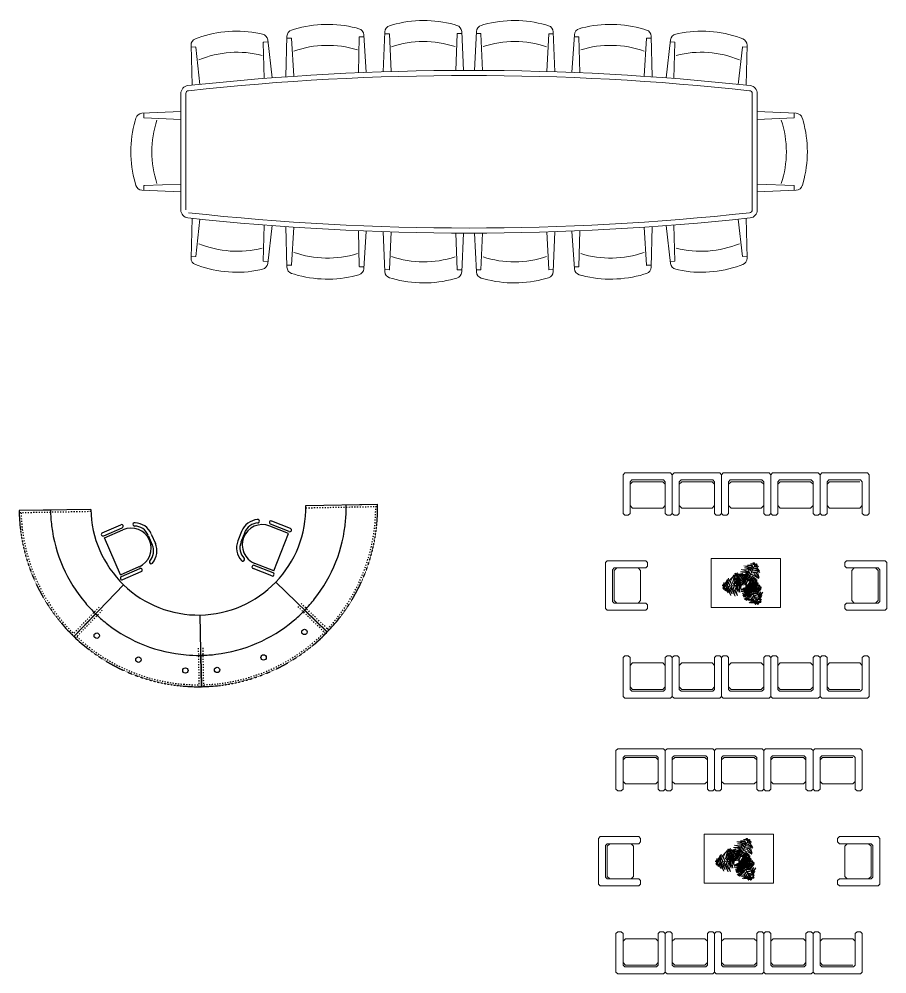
# Model space of a CAD drawing. Header units: millimetres. Extents: x 6919 to 14039, y 2520 to 4279.
# Drawn here: x 7807 to 8267, y 3690 to 4197 of the extents above; entities that cross this region are included whole.
import ezdxf

# ---------------------------------------------------------------- set-up
doc = ezdxf.new("R2010")
doc.units = ezdxf.units.MM
doc.linetypes.add('ACAD_ISO03W100', pattern=[30, 12, -18])
doc.linetypes.add('DASHED2', pattern=[0.375, 0.25, -0.125])
doc.layers.get('Defpoints').update_dxf_attribs({"color": 250})
doc.layers.add('Furniture', color=252, linetype='Continuous', lineweight=0)

# ---------------------------------------------------------------- blocks, each defined once
blk = doc.blocks.new('Reception table')
at = {"color": 0, "linetype": 'ACAD_ISO03W100'}
for p, q in [((-25, 2000), (-25, 1565)), ((25, 2000), (25, 1565)), ((-1432, 1397), (-1124, 1089)), ((-1397, 1432), (-1089, 1124)), ((1397, 1432), (1089, 1124)), ((1432, 1397), (1124, 1089)), ((-1200, 25), (-2000, 25)), ((1200, 25), (2000, 25))]:
    blk.add_line(p, q, dxfattribs=at)
at = {"color": 0, "linetype": 'Continuous'}
for p, q in [((-2, 1990), (-2, 1660)), ((0, 2000), (0, 1200)), ((0, 2000), (0, 1200)), ((2, 1990), (2, 1660)), ((-1167, 1167), (-1414, 1414)), ((-1414, 1414), (-849, 849)), ((-849, 849), (-1414, 1414)), ((-1172, 1175), (-1406, 1409)), ((1414, 1414), (849, 849)), ((849, 849), (1414, 1414)), ((1167, 1167), (1414, 1414)), ((1172, 1175), (1406, 1409)), ((-805, 779), (-598, 693)), ((858, 790), (650, 704)), ((872, 755), (664, 669)), ((-828, 723), (-1001, 308)), ((-828, 723), (-620, 637)), ((-820, 744), (-612, 658)), ((881, 735), (673, 648)), ((881, 735), (1053, 319)), ((-512, 290), (-469, 395)), ((-477, 276), (-434, 381)), ((530, 287), (486, 392)), ((564, 301), (521, 406)), ((-1024, 252), (-816, 166)), ((-1009, 287), (-801, 201)), ((-1001, 308), (-793, 222)), ((1053, 319), (845, 233)), ((1061, 298), (854, 212)), ((1076, 263), (868, 177)), ((-1650, 0), (-2000, 0)), ((-1200, 0), (-2000, 0)), ((1200, 0), (2000, 0)), ((1650, 0), (2000, 0))]:
    blk.add_line(p, q, dxfattribs=at)
for centre in [(-177, 1816), (177, 1816), (-698, 1686), (698, 1686), (-1159, 1410), (1159, 1410)]:
    blk.add_circle(centre, 30, dxfattribs=at)
at = {"color": 0, "linetype": 'DASHED2'}
for start, end in [(95.7868, 128.8921), (95.7868, 128.8921), (51.1079, 84.2132), (51.1079, 84.2132), (140.7868, 173.8921), (140.7868, 173.8921), (6.1079, 39.2132), (6.1079, 39.2132)]:
    blk.add_arc((0, 0), 2000, start, end, dxfattribs=at)
at = {"color": 0, "linetype": 'ACAD_ISO03W100'}
for start, end in [(95.7868, 128.8921), (90.7238, 95.7868), (84.2132, 89.2762), (51.1079, 84.2132), (128.8921, 134.2762), (45.7238, 51.1079), (135.7238, 140.7868), (39.2132, 44.2762), (140.7868, 173.8921), (6.1079, 39.2132), (173.8921, 179.2762), (0.7238, 6.1079)]:
    blk.add_arc((0, 0), 1979, start, end, dxfattribs=at)
at = {"color": 0, "linetype": 'Continuous'}
for centre, radius, start, end in [((0, 0), 2000, 90.3455, 95.7868), ((0, 0), 2000, 90, 95.7868), ((-12, 1990), 10, 360, 90.3453), ((0, 0), 2000, 84.2132, 90), ((12, 1990), 10, 89.6547, 180), ((0, 0), 2000, 84.2132, 89.6545), ((0, 0), 1650, 95.7868, 128.8921), ((0, 0), 1650, 90.4142, 95.7868), ((-12, 1660), 10, 270.4143, 0), ((12, 1660), 10, 180, 269.5857), ((0, 0), 1650, 84.2132, 89.5858), ((0, 0), 1650, 51.1079, 84.2132), ((0, 0), 2000, 128.8921, 135), ((0, 0), 2000, 128.8921, 134.6545), ((0, 0), 2000, 45.3455, 51.1079), ((0, 0), 2000, 45, 51.1079), ((0, 0), 2000, 135, 140.7868), ((0, 0), 2000, 135, 140.7868), ((-1399, 1416), 10, 134.6543, 225), ((1399, 1416), 10, 315, 45.3457), ((0, 0), 2000, 39.2132, 45), ((0, 0), 2000, 39.2132, 45), ((0, 0), 1650, 128.8921, 134.5858), ((0, 0), 1650, 45.4142, 51.1079), ((-1165, 1182), 10, 225, 314.586), ((0, 0), 1200, 90, 135), ((0, 0), 1200, 45, 90), ((1165, 1182), 10, 225.414, 315), ((0, 0), 1650, 135, 140.7868), ((0, 0), 1650, 39.2132, 45), ((0, 0), 1650, 140.7868, 173.8921), ((0, 0), 1650, 6.1079, 39.2132), ((0, 0), 1200, 135, 180), ((-813, 761), 18.7, 67.5, 247.5), ((0, 0), 1200, 0, 45), ((865, 773), 18.7, 292.5, 112.5), ((-605, 675), 18.7, 247.5, 67.5), ((759, 441), 225, 112.5, 292.5), ((657, 687), 18.7, 112.5, 292.5), ((-707, 429), 225, 247.5, 67.5), ((-486, 589), 18.7, 37.8365, 223.1449), ((-628, 461), 172, 337.4961, 42.3734), ((-628, 461), 210, 337.5, 41.5596), ((680, 472), 210, 138.4404, 202.5), ((680, 472), 172, 137.6266, 202.5039), ((538, 600), 18.7, 316.8551, 142.1635), ((-1016, 270), 18.8, 67.5037, 247.4963), ((-671, 356), 173, 272.6301, 337.4997), ((-671, 356), 210, 273.4734, 337.5), ((724, 367), 210, 202.5, 266.5266), ((724, 367), 173, 202.5003, 267.3699), ((1069, 281), 18.8, 292.5037, 112.4963), ((0, 0), 2000, 173.8921, 180), ((0, 0), 2000, 173.8921, 180), ((0, 0), 1650, 173.8921, 180), ((-808, 183), 18.8, 247.4963, 67.5037), ((-661, 165), 19.2, 81.2535, 285.9707), ((714, 176), 19.2, 254.0293, 98.7465), ((861, 195), 18.8, 112.4963, 292.5037), ((0, 0), 1650, 0, 6.1079), ((0, 0), 2000, 0, 6.1079), ((0, 0), 2000, 0, 6.1079)]:
    blk.add_arc(centre, radius, start, end, dxfattribs=at)
blk = doc.blocks.new('Conference_table_Large')
at = {"color": 0}
for p, q in [((2080.1, 1247.5), (2053.3, 1239.5)), ((2688, 1249.9), (2714.8, 1242.1)), ((2981.3, 1249.9), (2954.4, 1242.1)), ((3589.2, 1247.5), (3616, 1239.5)), ((775.6, 1162.2), (802.9, 1156.2)), ((1043.8, 1135.8), (1034.1, 736.6)), ((1116.3, 1205.2), (1089.6, 1196.8)), ((1724.1, 1217.3), (1751.1, 1209.9)), ((1755.2, 1128.7), (1746.6, 776.9)), ((1756.8, 1130.3), (1800.5, 1131.2)), ((1799.2, 1150.8), (1823.1, 780)), ((2006.5, 1179.3), (1990.7, 786.1)), ((2049.5, 1159.8), (2005.7, 1159.6)), ((2051.1, 1158.2), (2069, 788.5)), ((2717.7, 1160.9), (2703.1, 799.7)), ((2719.3, 1162.5), (2763, 1162.6)), ((2762.1, 1182.3), (2780.6, 799.9)), ((2907.2, 1182.3), (2888.7, 799.9)), ((2950, 1162.5), (2906.3, 1162.6)), ((2951.6, 1160.9), (2966.2, 799.7)), ((3618.2, 1158.2), (3600.3, 788.5)), ((3619.8, 1159.8), (3663.5, 1159.6)), ((3662.8, 1179.3), (3678.6, 786.1)), ((3870, 1150.8), (3846.2, 780)), ((3912.5, 1130.3), (3868.8, 1131.2)), ((3914.1, 1128.7), (3922.7, 776.9)), ((3945.2, 1217.3), (3918.2, 1209.9)), ((4553, 1205.2), (4579.7, 1196.8)), ((4625.5, 1135.8), (4635.2, 736.6)), ((4893.7, 1162.2), (4866.4, 1156.2)), ((100.3, 1047), (110.2, 654.6)), ((169.2, 1119.9), (143, 1110.1)), ((811.1, 1075.3), (820.1, 720.6)), ((812.6, 1077), (856.2, 1080)), ((854, 1099.6), (896.7, 726.5)), ((1087.1, 1117), (1043.4, 1116.1)), ((1088.7, 1115.5), (1112.7, 742)), ((4580.6, 1115.5), (4556.6, 742)), ((4582.2, 1117), (4625.9, 1116.1)), ((4815.3, 1099.6), (4772.6, 726.5)), ((4856.7, 1077), (4813.1, 1080)), ((4858.2, 1075.3), (4849.2, 720.6)), ((5500.1, 1119.9), (5526.3, 1110.1)), ((5569, 1047), (5559.1, 654.6)), ((144.4, 1030.4), (100.8, 1027.3)), ((146.1, 1028.9), (188, 662.8)), ((5523.2, 1028.9), (5481.3, 662.8)), ((5524.9, 1030.4), (5568.5, 1027.3)), ((-382.8, 377.8), (0, 394.8)), ((-363.1, 334.9), (-363.1, 378.6)), ((6052, 377.8), (5669.3, 394.8)), ((6032.4, 334.9), (6032.4, 378.6)), ((-450.7, 304), (-442.8, 330.8)), ((-361.5, 333.3), (0, 317.3)), ((6030.8, 333.3), (5669.3, 317.3)), ((6120, 304), (6112.1, 330.8)), ((-450.7, -304), (-442.8, -330.8)), ((-363.1, -334.9), (-363.1, -378.6)), ((-361.5, -333.3), (0, -317.3)), ((6030.8, -333.3), (5669.3, -317.3)), ((6032.4, -334.9), (6032.4, -378.6)), ((6120, -304), (6112.1, -330.8)), ((-382.8, -377.8), (0, -394.8)), ((6052, -377.8), (5669.3, -394.8)), ((100.3, -1047), (110.2, -654.6)), ((5569, -1047), (5559.1, -654.6)), ((146.1, -1028.9), (188, -662.8)), ((811.1, -1075.3), (820.1, -720.6)), ((854, -1099.6), (896.7, -726.5)), ((1043.8, -1135.8), (1034.1, -736.6)), ((1088.7, -1115.5), (1112.7, -742)), ((4580.6, -1115.5), (4556.6, -742)), ((4625.5, -1135.8), (4635.2, -736.6)), ((4815.3, -1099.6), (4772.6, -726.5)), ((4858.2, -1075.3), (4849.2, -720.6)), ((5523.2, -1028.9), (5481.3, -662.8)), ((1755.2, -1128.7), (1746.6, -776.9)), ((1799.2, -1150.8), (1823.1, -780)), ((2006.5, -1179.3), (1990.7, -786.1)), ((2051.1, -1158.2), (2069, -788.5)), ((2717.7, -1160.9), (2703.1, -799.7)), ((2762.1, -1182.3), (2780.6, -799.9)), ((2907.2, -1182.3), (2888.7, -799.9)), ((2951.6, -1160.9), (2966.2, -799.7)), ((3618.2, -1158.2), (3600.3, -788.5)), ((3662.8, -1179.3), (3678.6, -786.1)), ((3870, -1150.8), (3846.2, -780)), ((3914.1, -1128.7), (3922.7, -776.9)), ((144.4, -1030.4), (100.8, -1027.3)), ((5524.9, -1030.4), (5568.5, -1027.3)), ((169.2, -1119.9), (143, -1110.1)), ((812.6, -1077), (856.2, -1080)), ((1087.1, -1117), (1043.4, -1116.1)), ((4582.2, -1117), (4625.9, -1116.1)), ((4856.7, -1077), (4813.1, -1080)), ((5500.1, -1119.9), (5526.3, -1110.1)), ((775.6, -1162.2), (802.9, -1156.2)), ((1116.3, -1205.2), (1089.6, -1196.8)), ((1724.1, -1217.3), (1751.1, -1209.9)), ((1756.8, -1130.3), (1800.5, -1131.2)), ((2049.5, -1159.8), (2005.7, -1159.6)), ((2719.3, -1162.5), (2763, -1162.6)), ((2950, -1162.5), (2906.3, -1162.6)), ((3619.8, -1159.8), (3663.5, -1159.6)), ((3912.5, -1130.3), (3868.8, -1131.2)), ((3945.2, -1217.3), (3918.2, -1209.9)), ((4553, -1205.2), (4579.7, -1196.8)), ((4893.7, -1162.2), (4866.4, -1156.2)), ((2080.1, -1247.5), (2053.3, -1239.5)), ((2688, -1249.9), (2714.8, -1242.1)), ((2981.3, -1249.9), (2954.4, -1242.1)), ((3589.2, -1247.5), (3616, -1239.5))]:
    blk.add_line(p, q, dxfattribs=at)
for points in [[(70.2, -650.2, 0.054171), (5599.1, -650.2, 0.382856), (5669.3, -572), (5669.3, 572, 0.382856), (5599.1, 650.2, 0.054171), (70.2, 650.2, 0.382856), (0, 572), (0, -572)], [(75.6, -600.5, 0.054171), (5593.7, -600.5, 0.382856), (5619.3, -572), (5619.3, 572, 0.382856), (5593.7, 600.5, 0.054171), (75.6, 600.5, 0.382856), (50, 572), (50, -572)]]:
    blk.add_lwpolyline(points, format="xyb", dxfattribs=at)
for centre, radius, start, end in [((1441.9, 117.3), 1135.6, 75.61155, 106.66198), ((2072.1, 1176.6), 65.6, 106.6463, 177.68599), ((2388.4, 154.6), 1135.6, 74.70116, 105.75159), ((2696.6, 1179.1), 65.6, 2.76676, 73.80645), ((2972.7, 1179.1), 65.6, 106.19355, 177.23324), ((3280.9, 154.6), 1135.6, 74.24841, 105.29884), ((3597.2, 1176.6), 65.6, 2.31401, 73.3537), ((4227.4, 117.3), 1135.6, 73.33802, 104.38845), ((548.5, 49.5), 1135.6, 78.46463, 109.51505), ((788.8, 1092.1), 65.6, 6.53023, 77.56992), ((1109.4, 1134.2), 65.6, 107.55669, 178.59638), ((1733.8, 1146.6), 65.6, 3.67715, 74.71685), ((1756.8, 1128.7), 1.64, 91.13677, 178.59638), ((2049.5, 1158.2), 1.64, 2.76676, 90.22637), ((2719.3, 1160.8), 1.64, 90.22637, 177.68599), ((2950, 1160.8), 1.64, 2.31401, 89.77363), ((3619.8, 1158.2), 1.64, 89.77363, 177.23324), ((3935.5, 1146.6), 65.6, 105.28315, 176.32285), ((3912.5, 1128.7), 1.64, 1.40362, 88.86323), ((4559.9, 1134.2), 65.6, 1.40362, 72.44331), ((4880.5, 1092.1), 65.6, 102.43008, 173.46977), ((5120.7, 49.5), 1135.6, 70.48495, 101.53537), ((165.9, 1048.6), 65.6, 110.40976, 181.44945), ((812.7, 1075.3), 1.64, 93.98984, 181.44945), ((1087.1, 1115.4), 1.64, 3.67715, 91.13677), ((1442.9, 59.3), 987, 72.71801, 109.55552), ((2388.4, 96.5), 987, 71.80762, 108.64513), ((3280.9, 96.5), 987, 71.35487, 108.19238), ((4226.4, 59.3), 987, 70.44448, 107.28199), ((4582.2, 1115.4), 1.64, 88.86323, 176.32285), ((4856.5, 1075.3), 1.64, 358.55055, 86.01016), ((5503.4, 1048.6), 65.6, 358.55055, 69.59024), ((144.5, 1028.7), 1.64, 6.53023, 93.98984), ((552.4, -8.4), 987, 75.57109, 112.40859), ((5116.9, -8.4), 987, 67.59141, 104.42891), ((5524.8, 1028.7), 1.64, 86.01016, 173.46977), ((-379.8, 312.2), 65.6, 92.54039, 163.58008), ((6049.1, 312.2), 65.6, 16.41992, 87.45961), ((643.5, 0), 1135.6, 164.47479, 195.52521), ((-361.5, 334.9), 1.64, 180, 267.45961), ((701.5, -0.2), 987, 161.58125, 198.41875), ((4967.8, -0.2), 987, 341.58125, 18.41875), ((6030.7, 334.9), 1.64, 272.54039, 0), ((5025.8, 0), 1135.6, 344.47479, 15.52521), ((-379.8, -312.2), 65.6, 196.41992, 267.45961), ((-361.5, -334.9), 1.64, 92.54039, 180), ((6030.7, -334.9), 1.64, 0, 87.45961), ((6049.1, -312.2), 65.6, 272.54039, 343.58008), ((78.7, -572), 78.7, 180, 263.79854), ((552.4, 8.4), 987, 247.59141, 284.42891), ((5116.9, 8.4), 987, 255.57109, 292.40859), ((144.5, -1028.7), 1.64, 266.01016, 353.46977), ((1442.9, -59.3), 987, 250.44448, 287.28199), ((2388.4, -96.5), 987, 251.35487, 288.19238), ((3280.9, -96.5), 987, 251.80762, 288.64513), ((4226.4, -59.3), 987, 252.71801, 289.55552), ((5524.8, -1028.7), 1.64, 186.53023, 273.98984), ((165.9, -1048.6), 65.6, 178.55055, 249.59024), ((548.5, -49.5), 1135.6, 250.48495, 281.53537), ((788.8, -1092.1), 65.6, 282.43008, 353.46977), ((812.7, -1075.3), 1.64, 178.55055, 266.01016), ((1087.1, -1115.4), 1.64, 268.86323, 356.32285), ((4582.2, -1115.4), 1.64, 183.67715, 271.13677), ((4880.5, -1092.1), 65.6, 186.53023, 257.56992), ((4856.5, -1075.3), 1.64, 273.98984, 1.44945), ((5120.7, -49.5), 1135.6, 258.46463, 289.51505), ((5503.4, -1048.6), 65.6, 290.40976, 1.44945), ((1109.4, -1134.2), 65.6, 181.40362, 252.44331), ((1441.9, -117.3), 1135.6, 253.33802, 284.38845), ((1733.8, -1146.6), 65.6, 285.28315, 356.32285), ((1756.8, -1128.7), 1.64, 181.40362, 268.86323), ((2072.1, -1176.6), 65.6, 182.31401, 253.3537), ((2049.5, -1158.2), 1.64, 269.77363, 357.23324), ((2696.6, -1179.1), 65.6, 286.19355, 357.23324), ((2719.3, -1160.8), 1.64, 182.31401, 269.77363), ((2972.7, -1179.1), 65.6, 182.76676, 253.80645), ((2950, -1160.8), 1.64, 270.22637, 357.68599), ((3597.2, -1176.6), 65.6, 286.6463, 357.68599), ((3619.8, -1158.2), 1.64, 182.76676, 270.22637), ((3935.5, -1146.6), 65.6, 183.67715, 254.71685), ((3912.5, -1128.7), 1.64, 271.13677, 358.59638), ((4227.4, -117.3), 1135.6, 255.61155, 286.66198), ((4559.9, -1134.2), 65.6, 287.55669, 358.59638), ((2388.4, -154.6), 1135.6, 254.24841, 285.29884), ((3280.9, -154.6), 1135.6, 254.70116, 285.75159)]:
    blk.add_arc(centre, radius, start, end, dxfattribs=at)
blk = doc.blocks.new('Comman area sofa set')
at = {"layer": 'Furniture', "linetype": 'ByBlock'}
for p, q in [((-120.9, 111.02), (-122.22, 109.7)), ((-120.9, 111.02), (-104.88, 111.02)), ((-104.88, 111.02), (-103.56, 109.7)), ((-94.77, 111.02), (-96.09, 109.7)), ((-94.77, 111.02), (-78.75, 111.02)), ((-78.75, 111.02), (-77.43, 109.7)), ((-68.65, 111.02), (-69.97, 109.7)), ((-52.63, 111.02), (-68.65, 111.02)), ((-52.63, 111.02), (-51.31, 109.7)), ((-42.53, 111.02), (-43.85, 109.7)), ((-26.51, 111.02), (-42.53, 111.02)), ((-26.51, 111.02), (-25.19, 109.7)), ((-16.41, 111.02), (-17.73, 109.7)), ((-16.41, 111.02), (-0.39, 111.02)), ((-120.9, 97.03), (-122.22, 98.35)), ((-120.9, 97.03), (-104.88, 97.03)), ((-104.88, 97.03), (-103.56, 98.35)), ((-94.77, 97.03), (-96.09, 98.35)), ((-94.77, 97.03), (-78.75, 97.03)), ((-78.75, 97.03), (-77.43, 98.35)), ((-68.65, 97.03), (-69.97, 98.35)), ((-52.63, 97.03), (-68.65, 97.03)), ((-52.63, 97.03), (-51.31, 98.35)), ((-42.53, 97.03), (-43.85, 98.35)), ((-26.51, 97.03), (-42.53, 97.03)), ((-26.51, 97.03), (-25.19, 98.35)), ((-16.41, 97.03), (-17.73, 98.35)), ((-16.41, 97.03), (-0.39, 97.03)), ((-0.39, 97.03), (0.93, 98.35)), ((-130.61, 63.99), (-129.29, 65.31)), ((-130.61, 63.99), (-130.61, 47.97)), ((-116.62, 63.99), (-117.94, 65.31)), ((-116.62, 63.99), (-116.62, 47.97)), ((-4.66, 63.99), (-3.35, 65.31)), ((-4.66, 63.99), (-4.66, 47.97)), ((9.33, 63.99), (8.01, 65.31)), ((9.33, 63.99), (9.33, 47.97)), ((-130.61, 47.97), (-129.29, 46.65)), ((-116.62, 47.97), (-117.94, 46.65)), ((-4.66, 47.97), (-3.35, 46.65)), ((9.33, 47.97), (8.01, 46.65)), ((-120.9, 14.93), (-122.22, 13.61)), ((-120.9, 14.93), (-104.88, 14.93)), ((-104.88, 14.93), (-103.56, 13.61)), ((-94.77, 14.93), (-96.09, 13.61)), ((-94.77, 14.93), (-78.75, 14.93)), ((-78.75, 14.93), (-77.43, 13.61)), ((-68.65, 14.93), (-69.97, 13.61)), ((-52.63, 14.93), (-68.65, 14.93)), ((-52.63, 14.93), (-51.31, 13.61)), ((-42.53, 14.93), (-43.85, 13.61)), ((-26.51, 14.93), (-42.53, 14.93)), ((-26.51, 14.93), (-25.19, 13.61)), ((-16.41, 14.93), (-17.73, 13.61)), ((-16.41, 14.93), (-0.39, 14.93)), ((-0.39, 14.93), (0.93, 13.61)), ((-120.9, 0.93), (-122.22, 2.25)), ((-120.9, 0.93), (-104.88, 0.93)), ((-104.88, 0.93), (-103.56, 2.25)), ((-94.77, 0.93), (-96.09, 2.25)), ((-94.77, 0.93), (-78.75, 0.93)), ((-78.75, 0.93), (-77.43, 2.25)), ((-68.65, 0.93), (-69.97, 2.25)), ((-52.63, 0.93), (-68.65, 0.93)), ((-52.63, 0.93), (-51.31, 2.25)), ((-42.53, 0.93), (-43.85, 2.25)), ((-26.51, 0.93), (-42.53, 0.93)), ((-26.51, 0.93), (-25.19, 2.25)), ((-16.41, 0.93), (-17.73, 2.25)), ((-16.41, 0.93), (-0.39, 0.93))]:
    blk.add_line(p, q, dxfattribs=at)
at = {"layer": 'Furniture', "linetype": 'Continuous'}
blk.add_line((-60.8, 64.34), (-60.8, 49.41), dxfattribs=at)
at = {"layer": 'Furniture', "linetype": 'ByBlock'}
for points in [[(-100.76, 93.29), (-99.83, 94.23), (-99.83, 114.75), (-100.76, 115.69), (-125.02, 115.69), (-125.95, 114.75), (-125.95, 94.23), (-125.02, 93.29), (-123.15, 93.29), (-122.22, 94.23), (-122.22, 111.02), (-121.28, 111.95), (-104.49, 111.95), (-103.56, 111.02), (-103.56, 94.23), (-102.62, 93.29)], [(-74.64, 93.29), (-73.7, 94.23), (-73.7, 114.75), (-74.64, 115.69), (-98.89, 115.69), (-99.83, 114.75), (-99.83, 94.23), (-98.89, 93.29), (-97.03, 93.29), (-96.09, 94.23), (-96.09, 111.02), (-95.16, 111.95), (-78.37, 111.95), (-77.43, 111.02), (-77.43, 94.23), (-76.5, 93.29)], [(-72.77, 93.29), (-73.7, 94.23), (-73.7, 114.75), (-72.77, 115.69), (-48.51, 115.69), (-47.58, 114.75), (-47.58, 94.23), (-48.51, 93.29), (-50.38, 93.29), (-51.31, 94.23), (-51.31, 111.02), (-52.25, 111.95), (-69.04, 111.95), (-69.97, 111.02), (-69.97, 94.23), (-70.9, 93.29)], [(-46.65, 93.29), (-47.58, 94.23), (-47.58, 114.75), (-46.65, 115.69), (-22.39, 115.69), (-21.46, 114.75), (-21.46, 94.23), (-22.39, 93.29), (-24.26, 93.29), (-25.19, 94.23), (-25.19, 111.02), (-26.12, 111.95), (-42.92, 111.95), (-43.85, 111.02), (-43.85, 94.23), (-44.78, 93.29)], [(3.73, 93.29), (4.66, 94.23), (4.66, 114.75), (3.73, 115.69), (-20.52, 115.69), (-21.46, 114.75), (-21.46, 94.23), (-20.52, 93.29), (-18.66, 93.29), (-17.73, 94.23), (-17.73, 111.02), (-16.79, 111.95), (0, 111.95), (0.93, 111.02), (0.93, 94.23), (1.87, 93.29)], [(-112.89, 43.85), (-113.82, 42.92), (-134.34, 42.92), (-135.28, 43.85), (-135.28, 68.11), (-134.34, 69.04), (-113.82, 69.04), (-112.89, 68.11), (-112.89, 66.24), (-113.82, 65.31), (-130.61, 65.31), (-131.55, 64.37), (-131.55, 47.58), (-130.61, 46.65), (-113.82, 46.65), (-112.89, 45.71)], [(-79.13, 70.35), (-42.4, 70.35), (-42.4, 44.39), (-79.13, 44.39)], [(-8.4, 43.85), (-7.46, 42.92), (13.06, 42.92), (13.99, 43.85), (13.99, 68.11), (13.06, 69.04), (-7.46, 69.04), (-8.4, 68.11), (-8.4, 66.24), (-7.46, 65.31), (9.33, 65.31), (10.26, 64.37), (10.26, 47.58), (9.33, 46.65), (-7.46, 46.65), (-8.4, 45.71)], [(-100.76, 18.66), (-99.83, 17.73), (-99.83, -2.8), (-100.76, -3.73), (-125.02, -3.73), (-125.95, -2.8), (-125.95, 17.73), (-125.02, 18.66), (-123.15, 18.66), (-122.22, 17.73), (-122.22, 0.93), (-121.28, 0), (-104.49, 0), (-103.56, 0.93), (-103.56, 17.73), (-102.62, 18.66)], [(-74.64, 18.66), (-73.7, 17.73), (-73.7, -2.8), (-74.64, -3.73), (-98.89, -3.73), (-99.83, -2.8), (-99.83, 17.73), (-98.89, 18.66), (-97.03, 18.66), (-96.09, 17.73), (-96.09, 0.93), (-95.16, 0), (-78.37, 0), (-77.43, 0.93), (-77.43, 17.73), (-76.5, 18.66)], [(-72.77, 18.66), (-73.7, 17.73), (-73.7, -2.8), (-72.77, -3.73), (-48.51, -3.73), (-47.58, -2.8), (-47.58, 17.73), (-48.51, 18.66), (-50.38, 18.66), (-51.31, 17.73), (-51.31, 0.93), (-52.25, 0), (-69.04, 0), (-69.97, 0.93), (-69.97, 17.73), (-70.9, 18.66)], [(-46.65, 18.66), (-47.58, 17.73), (-47.58, -2.8), (-46.65, -3.73), (-22.39, -3.73), (-21.46, -2.8), (-21.46, 17.73), (-22.39, 18.66), (-24.26, 18.66), (-25.19, 17.73), (-25.19, 0.93), (-26.12, 0), (-42.92, 0), (-43.85, 0.93), (-43.85, 17.73), (-44.78, 18.66)], [(3.73, 18.66), (4.66, 17.73), (4.66, -2.8), (3.73, -3.73), (-20.52, -3.73), (-21.46, -2.8), (-21.46, 17.73), (-20.52, 18.66), (-18.66, 18.66), (-17.73, 17.73), (-17.73, 0.93), (-16.79, 0), (0, 0), (0.93, 0.93), (0.93, 17.73), (1.87, 18.66)]]:
    blk.add_lwpolyline(points, close=True, dxfattribs=at)
at = {"layer": 'Furniture', "linetype": 'Continuous'}
for points in [[(-57.21, 64.35, 14.51), (-58.26, 65.62, 14.31), (-61.89, 66.34, 13.6), (-57.79, 66.23, 14.41)], [(-56.82, 65.32, 14.05), (-57.94, 66.59, 13.44), (-59.93, 66.77, 13.38), (-57.61, 67.03, 13.21)], [(-56.23, 66.74, 13.16), (-57.23, 67.31, 12.77), (-58.29, 67.48, 12.81), (-56.67, 67.56, 12.41)], [(-57.18, 64.4, 14.53), (-57.1, 64.4, 14.53), (-56.18, 66.41, 13.5), (-56.26, 66.41, 13.5)], [(-55.83, 67.34, 12.48), (-57.14, 68.06, 12), (-56.41, 67.99, 11.93)], [(-56.5, 65.89, 13.78), (-54.43, 65.46, 13.16), (-55.55, 66.32, 13.28)], [(-56.26, 66.41, 13.51), (-56.18, 66.41, 13.51), (-55.68, 67.49, 12.32), (-55.76, 67.49, 12.32)], [(-56.06, 66.83, 13.07), (-54.89, 66.24, 12.78), (-54.13, 66.11, 12.4), (-55.13, 66.82, 12.47)], [(-55.84, 67.31, 12.53), (-54.76, 67.07, 12.03), (-55.11, 67.53, 11.89)], [(-68.09, 55.85, 14.41), (-68.88, 58.3, 14.02), (-67.62, 60.77, 13.48), (-69.67, 58.63, 14.01)], [(-66.71, 55.97, 14.29), (-67.09, 57.89, 13.97), (-67, 60.88, 13.41), (-67.92, 57.47, 14.1)], [(-66.56, 61.63, 18.43), (-67.55, 60.91, 18.14), (-67.33, 61.45, 18.19)], [(-66.05, 61.05, 18.62), (-66.83, 60.52, 18.39), (-67.22, 59.76, 18.3), (-66.96, 61.07, 18.32)], [(-65.73, 60.88, 18.73), (-65.65, 60.88, 18.73), (-66.62, 61.75, 18.39), (-66.7, 61.75, 18.39)], [(-66.53, 61.6, 18.46), (-66.23, 62.49, 18.2), (-66.68, 62.35, 18.21)], [(-66.09, 61.21, 18.61), (-65.46, 62.06, 18.4), (-65.28, 62.69, 18.21), (-66.02, 62.06, 18.35)], [(-64.28, 59.59, 18.56), (-64.2, 59.59, 18.56), (-65.65, 60.88, 18.73), (-65.73, 60.88, 18.73)], [(-65.35, 60.55, 18.7), (-64.68, 62.16, 18.46), (-65.54, 61.45, 18.66)], [(-64.83, 60.08, 18.63), (-63.88, 61.81, 18.33), (-63.15, 62.44, 18.15), (-64.38, 61.94, 18.41)], [(-64.13, 59.46, 18.43), (-63.28, 61.4, 18.45), (-62.41, 62.34, 18.16), (-63.59, 61.62, 18.73)], [(-58.78, 60.93, 14.18), (-60.86, 62.7, 13.78), (-63.68, 63.28, 13.23), (-60.5, 63.36, 13.86)], [(-63.59, 58.98, 17.92), (-62.66, 60.85, 17.87), (-60.81, 61.71, 16.91), (-62.84, 61.43, 18.17)], [(-58.33, 62.06, 14.28), (-59.87, 63.64, 13.98), (-63.3, 64.52, 13.31), (-59.58, 64.26, 14.04)], [(-59.5, 59.27, 12.91), (-60.68, 60.38, 13.04), (-62.95, 61.32, 12.33), (-61.21, 61.15, 13.32)], [(-62.91, 58.37, 17.28), (-62.08, 59.71, 17.14), (-60.47, 61.47, 16.61), (-62.67, 59.87, 17.58)], [(-59.18, 60.08, 13.77), (-60.54, 61.36, 13.92), (-62.34, 62.09, 13.34), (-60.21, 61.82, 14.5)], [(-57.7, 63.17, 14.41), (-59.44, 64.84, 14.07), (-61.49, 65.31, 13.67), (-58.79, 65.3, 14.21)], [(-59.03, 60.41, 14.14), (-58.95, 60.41, 14.14), (-57.1, 64.4, 14.52), (-57.18, 64.4, 14.52)], [(-58.9, 60.67, 14.18), (-56.46, 59.96, 13.77), (-55.34, 59.4, 13.54), (-57.45, 60.97, 14.04)], [(-58.35, 61.88, 14.29), (-56.5, 61.25, 13.97), (-53.95, 59.67, 13.41), (-56.45, 62.17, 14.1)], [(-57.77, 63.13, 14.41), (-55.25, 62.59, 14.02), (-53.74, 60.27, 13.48), (-54.57, 63.11, 14.01)], [(-57.31, 64.13, 14.51), (-54.72, 63.74, 14.13), (-53.35, 62.88, 13.83), (-54.52, 64.3, 14.19)], [(-56.83, 65.17, 14.15), (-54.53, 64.43, 13.55), (-53.54, 63.71, 13.43), (-54.56, 65.05, 13.35)], [(-72.67, 55.43, 12.53), (-73, 56.48, 12.03), (-73.22, 55.95, 11.89)], [(-72.14, 55.48, 13.07), (-72.22, 56.79, 12.78), (-72.48, 57.51, 12.4), (-72.6, 56.29, 12.47)], [(-71.11, 55.57, 13.78), (-71.77, 57.57, 13.16), (-71.95, 56.18, 13.28)], [(-69.48, 55.72, 14.53), (-69.4, 55.72, 14.53), (-71.6, 55.52, 13.5), (-71.68, 55.52, 13.5)], [(-70.32, 55.64, 14.15), (-70.83, 58.01, 13.55), (-70.69, 59.22, 13.43), (-71.35, 57.67, 13.35)], [(-69.42, 55.72, 14.51), (-69.99, 54.17, 14.31), (-68.8, 50.67, 13.6), (-70.75, 54.28, 14.41)], [(-69.18, 55.75, 14.51), (-70.14, 58.18, 14.13), (-70.08, 59.8, 13.83), (-70.71, 58.07, 14.19)], [(-65.1, 56.12, 14.14), (-65.02, 56.12, 14.14), (-69.39, 55.72, 14.52), (-69.47, 55.72, 14.52)], [(-68.15, 55.89, 14.41), (-68.73, 53.55, 14.07), (-68.11, 51.54, 13.67), (-69.45, 53.88, 14.21)], [(-66.88, 55.9, 14.28), (-67.47, 53.78, 13.98), (-66.52, 50.36, 13.31), (-68.16, 53.71, 14.04)], [(-64.25, 59.57, 18.52), (-65.47, 59.06, 18.67), (-67.15, 56.7, 17.83), (-65.74, 59.48, 19.03)], [(-64.96, 60.14, 18.62), (-66.32, 59.69, 18.47), (-66.99, 58.28, 18.16), (-66.6, 60.07, 18.52)], [(-65.67, 56.07, 14.18), (-66.16, 53.38, 13.78), (-65.26, 50.65, 13.23), (-66.91, 53.37, 13.86)], [(-65.39, 56.09, 14.18), (-66, 58.56, 13.77), (-66.07, 59.82, 13.54), (-66.38, 57.21, 14.04)], [(-63.04, 58.42, 17.34), (-64.63, 57.63, 17.45), (-66.35, 55.43, 16.73), (-64.97, 57.94, 17.77)], [(-63.59, 59.04, 17.94), (-65.32, 58.13, 18.02), (-66.31, 56.81, 17.57), (-65.42, 58.65, 18.39)], [(-64.74, 56.15, 13.77), (-65.16, 54.33, 13.92), (-64.9, 52.41, 13.34), (-65.73, 54.39, 14.5)], [(-64.68, 56.16, 13.74), (-65.12, 57.44, 13.74), (-65.51, 60.32, 13.13), (-65.67, 58.02, 14.07)], [(-62.4, 57.92, 16.79), (-64.3, 56.8, 16.8), (-65.62, 54.97, 16.16), (-64.64, 57.16, 17.16)], [(-61.79, 56.42, 10.81), (-61.71, 56.42, 10.81), (-65.02, 56.12, 14.14), (-65.1, 56.12, 14.14)], [(-63.82, 56.24, 12.88), (-64.31, 57.34, 12.98), (-64.66, 59.49, 12.59), (-64.73, 57.13, 13.45)], [(-63.87, 56.28, 12.91), (-64.25, 54.7, 13.04), (-63.92, 52.26, 12.33), (-64.65, 53.86, 13.32)], [(-62.04, 57.6, 16.13), (-63.25, 56.77, 16.46), (-64.41, 55.72, 16.03), (-63.3, 56.94, 17.09)], [(-61.82, 57.46, 15.18), (-62.87, 56.74, 15.48), (-64.34, 55.41, 14.95), (-63.46, 56.41, 15.86)], [(-62.12, 57.67, 16.53), (-62.04, 57.67, 16.53), (-64.2, 59.59, 18.55), (-64.28, 59.59, 18.55)], [(-63.04, 56.31, 12.1), (-63.62, 57.4, 12.28), (-64.03, 59.08, 12.11), (-64.01, 57.31, 12.7)], [(-63.1, 56.3, 12.12), (-63.39, 55.01, 12.21), (-63.11, 53.43, 11.68), (-63.75, 54.92, 12.57)], [(-61.68, 57.28, 14.33), (-62.54, 56.69, 14.55), (-63.48, 55.81, 14.13), (-62.65, 56.73, 14.95)], [(-59.87, 58.59, 12.12), (-60.84, 59.48, 12.21), (-62.35, 60.03, 11.68), (-60.74, 59.85, 12.57)], [(-62.26, 57.79, 16.67), (-61.24, 59.58, 16.54), (-60.62, 60.37, 16.37), (-62.12, 58.95, 16.93)], [(-61.39, 57.02, 12.89), (-61.31, 57.02, 12.89), (-62.04, 57.67, 16.53), (-62.12, 57.67, 16.53)], [(-62.02, 57.58, 16.08), (-61.49, 58.51, 16.21), (-60.18, 60.47, 15.84), (-61.31, 59.03, 16.64)], [(-61.83, 57.41, 15.14), (-61.4, 58.24, 15.37), (-60.43, 59.72, 15.15), (-61.57, 58.21, 15.87)], [(-61.79, 56.42, 10.81), (-61.71, 56.42, 10.81), (-60.74, 56.51, 6.81), (-60.82, 56.51, 6.81)], [(-61.66, 57.26, 14.29), (-61.24, 58.11, 14.61), (-60.51, 59.3, 14.59), (-61.36, 58.15, 15.06)], [(-61.39, 57.02, 12.89), (-61.31, 57.02, 12.89), (-60.72, 56.49, 8.41), (-60.8, 56.49, 8.41)], [(-60.42, 57.39, 10.81), (-60.34, 57.39, 10.81), (-60.74, 56.51, 6.81), (-60.82, 56.51, 6.81)], [(-60.27, 55.72, 10.81), (-60.19, 55.72, 10.81), (-60.74, 56.51, 6.81), (-60.82, 56.51, 6.81)], [(-60.04, 56.28, 12.89), (-59.96, 56.28, 12.89), (-60.72, 56.49, 8.41), (-60.8, 56.49, 8.41)], [(-60.72, 55.54, 15.61), (-60.64, 55.54, 15.61), (-60.72, 56.32, 11.13), (-60.8, 56.32, 11.13)], [(-60.42, 57.39, 10.81), (-60.34, 57.39, 10.81), (-58.95, 60.41, 14.14), (-59.03, 60.41, 14.14)], [(-60.27, 55.72, 10.81), (-60.19, 55.72, 10.81), (-58.27, 53.01, 14.14), (-58.35, 53.01, 14.14)], [(-60.04, 56.28, 12.89), (-59.96, 56.28, 12.89), (-59.02, 56.02, 16.53), (-59.1, 56.02, 16.53)], [(-59.89, 58.54, 12.1), (-58.66, 58.49, 12.28), (-56.99, 58, 12.11), (-58.54, 58.88, 12.7)], [(-59.69, 56.19, 14.29), (-59.69, 55.24, 14.61), (-59.82, 53.85, 14.59), (-59.57, 55.26, 15.06)], [(-59.47, 56.13, 15.14), (-59.49, 55.19, 15.37), (-59.71, 53.44, 15.15), (-59.35, 55.29, 15.87)], [(-59.67, 56.18, 14.33), (-59.16, 57.09, 14.55), (-58.71, 58.29, 14.13), (-59.04, 57.1, 14.95)], [(-59.23, 56.06, 16.08), (-59.29, 54.99, 16.21), (-59.6, 52.65, 15.84), (-59.22, 54.45, 16.64)], [(-59.56, 59.24, 12.88), (-58.36, 59.12, 12.98), (-56.33, 58.34, 12.59), (-58.34, 59.58, 13.45)], [(-59.51, 54.65, 12.12), (-58.24, 55.04, 12.21), (-57.01, 56.07, 11.68), (-57.98, 54.77, 12.57)], [(-59.46, 56.08, 15.18), (-58.84, 57.19, 15.48), (-58.11, 59.03, 14.95), (-58.46, 57.75, 15.86)], [(-58.92, 55.97, 16.67), (-59.05, 53.92, 16.54), (-59.25, 52.94, 16.37), (-58.54, 54.87, 16.93)], [(-59.2, 60.03, 13.74), (-57.87, 59.77, 13.74), (-55.18, 58.66, 13.13), (-57.1, 59.96, 14.07)], [(-59.2, 56.05, 16.13), (-58.49, 57.33, 16.46), (-57.91, 58.78, 16.03), (-58.36, 57.2, 17.09)], [(-59.1, 56.02, 16.53), (-59.02, 56.02, 16.53), (-56.24, 55.26, 18.55), (-56.32, 55.26, 18.55)], [(-59.1, 53.98, 12.91), (-57.54, 54.45, 13.04), (-55.59, 55.95, 12.33), (-56.62, 54.53, 13.32)], [(-58.08, 55.74, 17.28), (-58.23, 54.17, 17.14), (-58.89, 51.89, 16.61), (-57.64, 54.29, 17.58)], [(-58.74, 55.92, 16.79), (-57.53, 57.77, 16.8), (-57.16, 60, 16.16), (-57.07, 57.6, 17.16)], [(-57.95, 55.75, 17.34), (-56.87, 57.17, 17.45), (-56.3, 59.9, 16.73), (-56.43, 57.05, 17.77)], [(-57.17, 55.45, 17.94), (-56.03, 57.03, 18.02), (-55.73, 58.65, 17.57), (-55.71, 56.61, 18.39)], [(-56.35, 55.26, 18.52), (-55.48, 56.26, 18.67), (-55.02, 59.12, 17.83), (-55.05, 56, 19.03)], [(-55.46, 55.07, 18.62), (-54.44, 56.07, 18.47), (-54.46, 57.64, 18.16), (-54.02, 55.86, 18.52)], [(-54.08, 54.73, 18.62), (-53.62, 55.56, 18.39), (-53.61, 56.41, 18.3), (-53.26, 55.12, 18.32)], [(-72.7, 55.42, 12.48), (-72.66, 53.93, 12), (-72.97, 54.59, 11.93)], [(-71.68, 55.52, 13.51), (-71.6, 55.52, 13.51), (-72.79, 55.41, 12.32), (-72.87, 55.41, 12.32)], [(-71.98, 55.37, 13.16), (-71.98, 54.22, 12.77), (-71.59, 53.23, 12.81), (-72.47, 54.58, 12.41)], [(-70.46, 55.57, 14.05), (-70.99, 53.97, 13.44), (-70.15, 52.15, 13.38), (-71.53, 54.03, 13.21)], [(-60.52, 53.51, 20), (-62.04, 53.09, 19.86), (-63.36, 52.88, 19.33), (-61.72, 52.58, 20.3)], [(-60.64, 54.7, 18.8), (-61.66, 54.37, 18.93), (-63.23, 53.88, 18.56), (-62.14, 54.11, 19.36)], [(-60.61, 54.38, 19.39), (-62.57, 53.76, 19.26), (-62.85, 53.66, 19.09), (-61.5, 53.62, 19.65)], [(-60.43, 52.61, 20.64), (-62.38, 51.86, 20.59), (-62.62, 51.82, 19.62), (-61.6, 51.31, 20.89)], [(-60.66, 54.95, 17.86), (-61.55, 54.63, 18.09), (-62.54, 54.27, 17.87), (-61.4, 54.54, 18.59)], [(-60.36, 51.89, 21.15), (-62.3, 51.03, 21.17), (-62.53, 50.93, 20.88), (-62.22, 50.66, 21.45)], [(-60.69, 55.17, 17.01), (-61.57, 54.83, 17.33), (-62.2, 54.52, 17.31), (-61.51, 54.73, 17.78)], [(-60.27, 50.95, 21.35), (-62.14, 50.32, 21.05), (-62.05, 50.35, 20.87), (-61.86, 49.89, 21.13)], [(-58.59, 53.35, 13.74), (-59.47, 52.32, 13.74), (-61.78, 50.55, 13.13), (-59.7, 51.56, 14.07)], [(-57.42, 51.68, 14.29), (-58.88, 50.4, 13.97), (-61.52, 48.98, 13.41), (-58.11, 49.89, 14.1)], [(-59.09, 54.05, 12.88), (-59.79, 53.08, 12.98), (-61.49, 51.7, 12.59), (-59.4, 52.83, 13.45)], [(-59.54, 54.69, 12.1), (-60.2, 53.65, 12.28), (-61.45, 52.45, 12.11), (-59.92, 53.35, 12.7)], [(-58.18, 52.77, 14.18), (-60.02, 51.01, 13.77), (-61.06, 50.31, 13.54), (-58.65, 51.35, 14.04)], [(-60.72, 55.54, 15.61), (-60.64, 55.54, 15.61), (-60.55, 54.57, 19.25), (-60.63, 54.57, 19.25)], [(-60.7, 54.92, 17.9), (-60.16, 54.74, 18.2), (-58.18, 54.72, 17.67), (-59.5, 54.59, 18.58)], [(-60.68, 55.15, 17.05), (-60.37, 55, 17.27), (-59.08, 55.01, 16.85), (-60.31, 54.89, 17.67)], [(-60.64, 54.67, 18.85), (-59.9, 54.46, 19.18), (-58.34, 54.45, 18.75), (-59.98, 54.3, 19.81)], [(-60.63, 54.57, 19.25), (-60.55, 54.57, 19.25), (-60.26, 51.69, 21.27), (-60.34, 51.69, 21.27)], [(-60.59, 54.19, 19.51), (-58.43, 53.73, 19.52), (-57.33, 54.05, 18.88), (-58.43, 53.24, 19.88)], [(-60.47, 52.56, 20.66), (-58.58, 52.06, 20.74), (-58.07, 52.23, 20.29), (-58.86, 51.61, 21.11)], [(-60.46, 53.39, 20.06), (-58.76, 52.89, 20.17), (-57.11, 53.21, 19.45), (-58.71, 52.44, 20.49)], [(-60.35, 51.72, 21.24), (-59.1, 51.27, 21.39), (-58.03, 51.28, 20.55), (-59.19, 50.78, 21.75)], [(-60.34, 51.69, 21.28), (-60.26, 51.69, 21.28), (-60.07, 49.76, 21.45), (-60.15, 49.76, 21.45)], [(-60.21, 50.82, 21.34), (-58.91, 50.23, 21.19), (-58.11, 50.36, 20.88), (-58.95, 49.76, 21.24)], [(-58.56, 53.3, 13.77), (-56.77, 53.84, 13.92), (-55.23, 55.04, 13.34), (-56.54, 53.32, 14.5)], [(-57.2, 55.5, 17.92), (-57.21, 53.41, 17.87), (-58.48, 51.82, 16.91), (-56.79, 52.97, 18.17)], [(-58.35, 53.01, 14.14), (-58.27, 53.01, 14.14), (-55.73, 49.42, 14.52), (-55.81, 49.42, 14.52)], [(-58.02, 52.53, 14.18), (-55.44, 53.45, 13.78), (-53.53, 55.6, 13.23), (-55.06, 52.81, 13.86)], [(-57.27, 51.57, 14.28), (-55.13, 52.12, 13.98), (-52.65, 54.66, 13.31), (-54.73, 51.56, 14.04)], [(-56.51, 55.31, 18.43), (-56.41, 53.19, 18.45), (-56.77, 51.97, 18.16), (-56.03, 53.14, 18.73)], [(-56.62, 50.48, 14.41), (-54.3, 51.15, 14.07), (-52.87, 52.69, 13.67), (-54.23, 50.35, 14.21)], [(-56.32, 55.26, 18.56), (-56.24, 55.26, 18.56), (-54.36, 54.74, 18.73), (-54.44, 54.74, 18.73)], [(-55.6, 55.06, 18.63), (-55.69, 53.09, 18.33), (-56.06, 52.2, 18.15), (-55.18, 53.19, 18.41)], [(-55.85, 49.46, 14.51), (-54.22, 49.74, 14.31), (-51.78, 52.52, 13.6), (-53.92, 49.03, 14.41)], [(-54.93, 54.87, 18.7), (-54.81, 53.14, 18.46), (-54.36, 54.15, 18.66)], [(-54.44, 54.74, 18.73), (-54.36, 54.74, 18.73), (-53.11, 54.39, 18.39), (-53.19, 54.39, 18.39)], [(-53.97, 54.61, 18.61), (-54.16, 53.57, 18.4), (-54.05, 52.92, 18.21), (-53.66, 53.82, 18.35)], [(-53.41, 54.45, 18.46), (-53.28, 53.52, 18.2), (-52.94, 53.85, 18.21)], [(-53.37, 54.44, 18.43), (-52.8, 55.52, 18.14), (-52.75, 54.94, 18.19)], [(-60.1, 49.26, 21.33), (-61.14, 49.07, 21.12), (-61.7, 48.73, 20.93), (-60.73, 48.69, 21.07)], [(-56.62, 50.55, 14.41), (-58.35, 48.64, 14.02), (-61.11, 48.49, 13.48), (-58.23, 47.8, 14.01)], [(-60.05, 48.69, 21.17), (-60.87, 48.23, 20.92), (-60.44, 48.04, 20.93)], [(-60.15, 49.76, 21.45), (-60.07, 49.76, 21.45), (-59.94, 48.46, 21.1), (-60.02, 48.46, 21.1)], [(-60.03, 49.42, 21.34), (-59.09, 49.28, 21.11), (-58.82, 49.44, 21.02), (-59.37, 48.79, 21.04)], [(-55.98, 49.65, 14.51), (-57.61, 47.61, 14.13), (-59.04, 46.85, 13.83), (-57.23, 47.16, 14.19)], [(-55.32, 48.72, 14.15), (-57.11, 47.1, 13.55), (-58.23, 46.61, 13.43), (-56.56, 46.82, 13.35)], [(-54.87, 48.07, 13.78), (-56.27, 46.5, 13.16), (-54.97, 47.04, 13.28)], [(-54.27, 47.23, 13.07), (-55.36, 46.51, 12.78), (-55.86, 45.92, 12.4), (-54.74, 46.43, 12.47)], [(-55.81, 49.41, 14.53), (-55.73, 49.41, 14.53), (-54.46, 47.61, 13.5), (-54.54, 47.61, 13.5)], [(-55.19, 48.64, 14.05), (-53.54, 48.98, 13.44), (-52.39, 50.61, 13.38), (-53.32, 48.47, 13.21)], [(-53.96, 46.8, 12.53), (-54.71, 45.98, 12.03), (-54.14, 46.06, 11.89)], [(-54.53, 47.61, 13.51), (-54.45, 47.61, 13.51), (-53.77, 46.63, 12.32), (-53.85, 46.63, 12.32)], [(-54.26, 47.42, 13.16), (-53.27, 48, 12.77), (-52.59, 48.83, 12.81), (-53.33, 47.39, 12.41)], [(-53.95, 46.77, 12.48), (-52.67, 47.55, 12), (-53.09, 46.95, 11.93)]]:
    blk.add_3dface(points, dxfattribs=at)

msp = doc.modelspace()

# ---------------------------------------------------------------- block references
for p in [(8253.03, 3840.33), (8249.3, 3694.1)]:
    msp.add_blockref('Comman area sofa set', p)
at = {"layer": 'Defpoints', "color": 251, "true_color": 0x636466, "xscale": 0.04753247850023758, "yscale": 0.04753247850023758, "zscale": 0.04753247850023758, "rotation": 181.02166884114}
msp.add_blockref('Reception table', (7901.87, 3937.71), dxfattribs=at)
at = {"layer": 'Furniture', "xscale": 0.05392428528525969, "yscale": 0.05392428528525969, "zscale": 0.05392428528525969}
msp.add_blockref('Conference_table_Large', (7892.59, 4126.34), dxfattribs=at)

doc.saveas('drawing.dxf')
